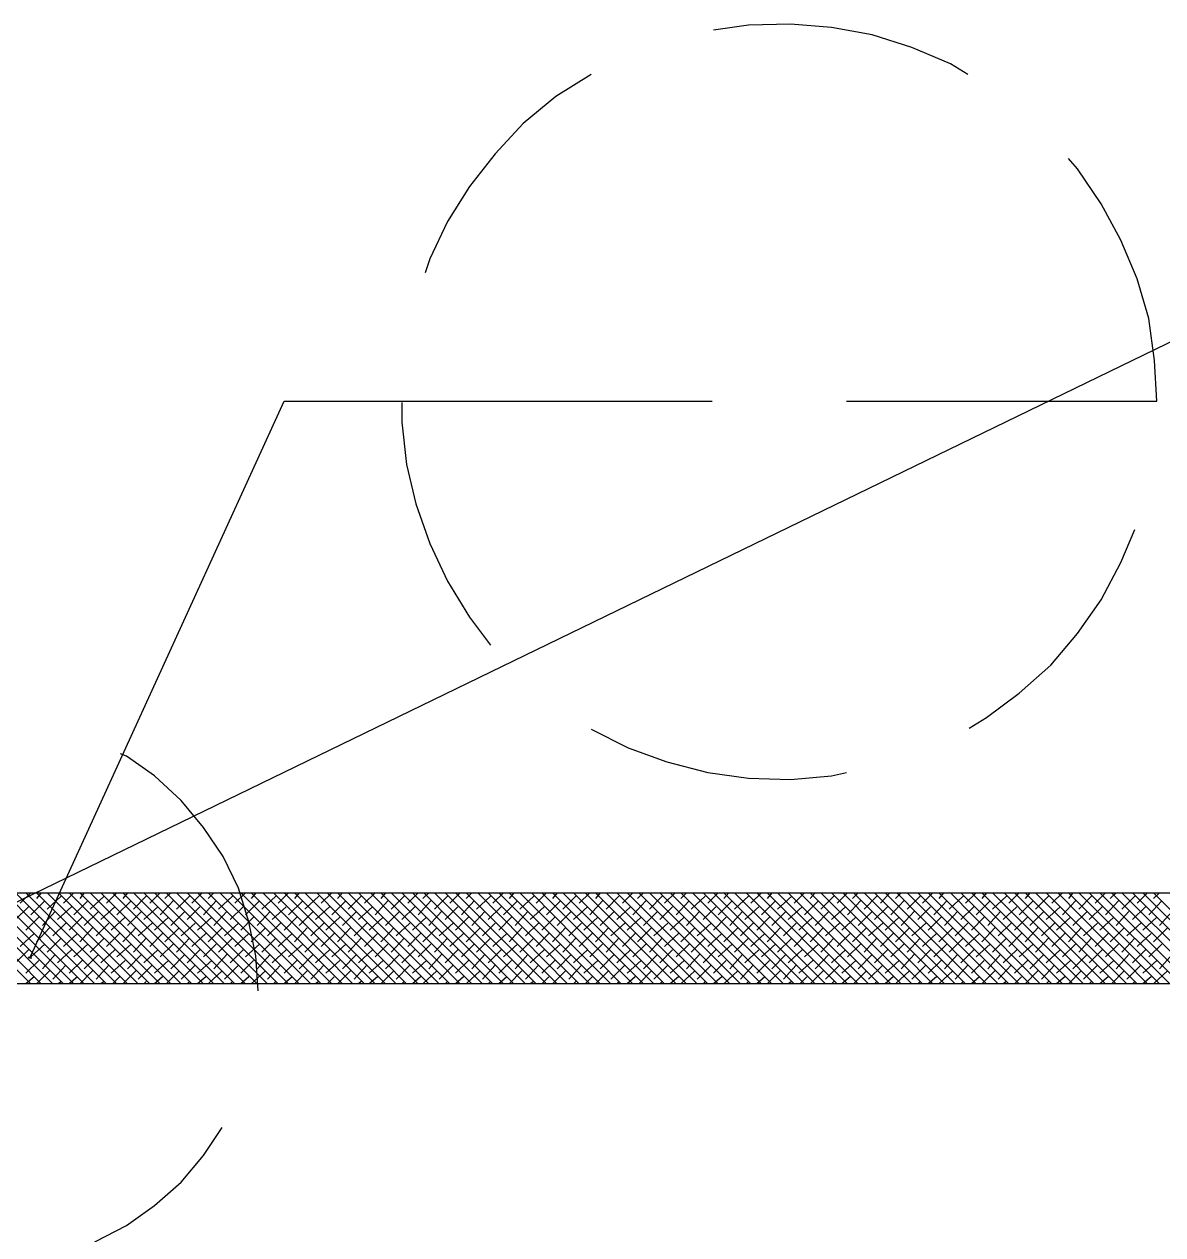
# Model space of a CAD drawing. Header units: millimetres. Extents: x 10 to 831, y 7 to 587.
# Drawn here: x 77.41 to 87.74, y 462.28 to 473.25 of the extents above; entities that cross this region are included whole.
import ezdxf

# ---------------------------------------------------------------- set-up
doc = ezdxf.new("R2010")
doc.units = ezdxf.units.MM
doc.layers.get('0').update_dxf_attribs({"linetype": 'CONTINUOUS'})

msp = doc.modelspace()

# ---------------------------------------------------------------- linework, layer by layer
at = {"color": 0}
for p, q in [((83.9819, 473.241), (83.6648, 473.198)), ((84.3636, 473.251), (83.9819, 473.241)), ((84.734, 473.22), (84.3636, 473.251)), ((85.1034, 473.156), (84.734, 473.22)), ((85.4646, 473.04), (85.1034, 473.156)), ((85.8132, 472.892), (85.4646, 473.04)), ((85.9716, 472.796), (85.8132, 472.892)), ((82.5542, 472.796), (82.2357, 472.595)), ((82.2357, 472.595), (81.9397, 472.352)), ((81.9397, 472.352), (81.686, 472.077)), ((81.686, 472.077), (81.4532, 471.78)), ((86.9668, 471.939), (86.8825, 472.034)), ((87.1788, 471.622), (86.9668, 471.939)), ((81.4532, 471.78), (81.2518, 471.463)), ((87.358, 471.293), (87.1788, 471.622)), ((81.2518, 471.463), (81.0934, 471.124)), ((87.5069, 470.944), (87.358, 471.293)), ((81.0934, 471.124), (81.0507, 470.997)), ((87.6131, 470.584), (87.5069, 470.944)), ((87.6653, 470.203), (87.6131, 470.584)), ((87.6861, 469.833), (87.6653, 470.203)), ((77.4732, 464.806), (79.7705, 469.833)), ((79.7705, 469.833), (80.8383, 469.833)), ((80.8383, 469.833), (83.6538, 469.833)), ((80.8383, 469.822), (80.8383, 469.642)), ((84.8706, 469.833), (87.6861, 469.833)), ((80.8383, 469.642), (80.8814, 469.261)), ((80.8814, 469.261), (80.9667, 468.902)), ((80.9667, 468.902), (81.0934, 468.542)), ((87.358, 468.372), (87.4847, 468.669)), ((81.0934, 468.542), (81.2518, 468.203)), ((87.1788, 468.034), (87.358, 468.372)), ((81.2518, 468.203), (81.4532, 467.875)), ((86.9668, 467.727), (87.1788, 468.034)), ((81.4532, 467.875), (81.6434, 467.621)), ((86.7227, 467.441), (86.9668, 467.727)), ((86.4376, 467.187), (86.7227, 467.441)), ((86.1413, 466.965), (86.4376, 467.187)), ((85.9825, 466.87), (86.1413, 466.965)), ((82.5542, 466.859), (82.8918, 466.69)), ((78.3414, 466.616), (78.2891, 466.637)), ((82.8918, 466.69), (83.2418, 466.563)), ((78.595, 466.436), (78.3414, 466.616)), ((83.2418, 466.563), (83.6126, 466.467)), ((78.8388, 466.213), (78.595, 466.436)), ((83.6126, 466.467), (83.9819, 466.415)), ((84.3636, 466.404), (84.734, 466.436)), ((84.734, 466.436), (84.8706, 466.467)), ((83.9819, 466.415), (84.3636, 466.404)), ((79.0402, 465.97), (78.8388, 466.213)), ((79.2194, 465.705), (79.0402, 465.97)), ((79.357, 465.42), (79.2194, 465.705)), ((76.6685, 465.377), (93.8664, 465.377)), ((79.4523, 465.113), (79.357, 465.42)), ((79.5154, 464.806), (79.4523, 465.113)), ((77.4622, 464.785), (77.4527, 464.795)), ((77.4622, 464.785), (77.4732, 464.806)), ((77.4845, 464.785), (77.4622, 464.785)), ((79.5376, 464.488), (79.5154, 464.806)), ((93.8664, 464.552), (76.6685, 464.552)), ((79.0402, 462.996), (79.2095, 463.25)), ((78.8388, 462.753), (79.0402, 462.996)), ((78.595, 462.541), (78.8388, 462.753)), ((78.3414, 462.361), (78.595, 462.541)), ((78.0563, 462.213), (78.3414, 462.361))]:
    msp.add_line(p, q, dxfattribs=at)
at = {"color": 9}
for p, q in [((76.6685, 464.965), (91.9095, 472.362)), ((76.6685, 465.356), (77.4732, 464.552)), ((76.7539, 465.377), (77.5684, 464.552)), ((76.8491, 465.377), (77.6746, 464.552)), ((76.944, 465.377), (77.7695, 464.552)), ((77.0393, 465.377), (77.8648, 464.552)), ((77.1342, 465.377), (77.9597, 464.552)), ((77.2403, 465.377), (78.0563, 464.552)), ((77.3356, 465.377), (78.1611, 464.552)), ((77.4732, 465.377), (77.3783, 465.282)), ((77.4305, 465.377), (78.256, 464.552)), ((77.5271, 465.377), (78.3527, 464.552)), ((77.5684, 465.377), (77.5271, 465.324)), ((77.622, 465.377), (78.4475, 464.552)), ((77.749, 465.346), (77.622, 465.229)), ((77.7268, 465.377), (78.5537, 464.552)), ((77.8648, 465.377), (77.7695, 465.282)), ((77.8235, 465.377), (78.6486, 464.552)), ((77.9184, 465.377), (78.7439, 464.552)), ((77.9597, 465.377), (77.9184, 465.324)), ((78.0136, 465.377), (78.8388, 464.552)), ((78.1403, 465.346), (78.0136, 465.229)), ((78.1085, 465.377), (78.934, 464.552)), ((78.256, 465.377), (78.1611, 465.282)), ((78.2147, 465.377), (79.0402, 464.552)), ((78.3096, 465.377), (79.1351, 464.552)), ((78.3527, 465.377), (78.3096, 465.324)), ((78.4049, 465.377), (79.2304, 464.552)), ((78.5206, 465.346), (78.4049, 465.229)), ((78.5001, 465.377), (79.3253, 464.552)), ((78.6486, 465.377), (78.5537, 465.282)), ((78.595, 465.377), (79.4205, 464.552)), ((78.7439, 465.377), (78.6903, 465.324)), ((78.7012, 465.377), (79.5267, 464.552)), ((78.7961, 465.377), (79.6216, 464.552)), ((78.9132, 465.346), (78.7961, 465.229)), ((78.8913, 465.377), (79.7168, 464.552)), ((79.0293, 465.377), (78.934, 465.282)), ((78.9862, 465.377), (79.8117, 464.552)), ((79.0829, 465.377), (79.9084, 464.552)), ((79.1351, 465.377), (79.0829, 465.324)), ((79.3048, 465.346), (79.1778, 465.229)), ((79.1877, 465.377), (80.0132, 464.552)), ((79.2826, 465.377), (80.1081, 464.552)), ((79.4205, 465.377), (79.3253, 465.282)), ((79.3792, 465.377), (80.2047, 464.552)), ((79.4741, 465.377), (80.2996, 464.552)), ((79.5154, 465.377), (79.4741, 465.324)), ((79.696, 465.346), (79.5694, 465.229)), ((79.5789, 465.377), (80.3949, 464.552)), ((79.6756, 465.377), (80.5007, 464.552)), ((79.8117, 465.377), (79.7168, 465.282)), ((79.7705, 465.377), (80.596, 464.552)), ((79.8657, 465.377), (80.6909, 464.552)), ((79.9084, 465.377), (79.8657, 465.324)), ((79.9606, 465.377), (80.7861, 464.552)), ((80.0876, 465.346), (79.9606, 465.229)), ((80.0668, 465.377), (80.8814, 464.552)), ((80.2047, 465.377), (80.1081, 465.282)), ((80.1617, 465.377), (80.9872, 464.552)), ((80.2569, 465.377), (81.0824, 464.552)), ((80.2996, 465.377), (80.2569, 465.324)), ((80.3522, 465.377), (81.1773, 464.552)), ((80.4693, 465.346), (80.3522, 465.229)), ((80.4471, 465.377), (81.2726, 464.552)), ((80.596, 465.377), (80.5007, 465.282)), ((80.5533, 465.377), (81.3675, 464.552)), ((80.6482, 465.377), (81.4737, 464.552)), ((80.6909, 465.377), (80.6482, 465.324)), ((80.7434, 465.377), (81.5689, 464.552)), ((80.8605, 465.346), (80.7434, 465.229)), ((80.8383, 465.377), (81.6638, 464.552)), ((80.9872, 465.377), (80.8923, 465.282)), ((80.935, 465.377), (81.7605, 464.552)), ((81.0824, 465.377), (81.0299, 465.324)), ((81.0398, 465.377), (81.8554, 464.552)), ((81.1347, 465.377), (81.9602, 464.552)), ((81.2518, 465.346), (81.1347, 465.229)), ((81.2313, 465.377), (82.0568, 464.552)), ((81.3675, 465.377), (81.2726, 465.282)), ((81.3262, 465.377), (82.1517, 464.552)), ((81.4215, 465.377), (82.247, 464.552)), ((81.4737, 465.377), (81.4215, 465.324)), ((81.6434, 465.346), (81.5164, 465.229)), ((81.5277, 465.377), (82.3419, 464.552)), ((81.6225, 465.377), (82.448, 464.552)), ((81.7605, 465.377), (81.6638, 465.282)), ((81.7178, 465.377), (82.5429, 464.552)), ((81.8127, 465.377), (82.6382, 464.552)), ((81.8554, 465.377), (81.8127, 465.324)), ((81.9079, 465.377), (82.7334, 464.552)), ((82.0346, 465.346), (81.9079, 465.229)), ((82.0138, 465.377), (82.8283, 464.552)), ((82.1517, 465.377), (82.0568, 465.282)), ((82.109, 465.377), (82.9345, 464.552)), ((82.2043, 465.377), (83.0294, 464.552)), ((82.247, 465.377), (82.2043, 465.324)), ((82.2992, 465.377), (83.1247, 464.552)), ((82.4163, 465.346), (82.2992, 465.229)), ((82.3944, 465.377), (83.2196, 464.552)), ((82.5429, 465.377), (82.448, 465.282)), ((82.5003, 465.377), (83.3258, 464.552)), ((82.5955, 465.377), (83.421, 464.552)), ((82.6382, 465.377), (82.5955, 465.324)), ((82.6904, 465.377), (83.5159, 464.552)), ((82.8075, 465.346), (82.6904, 465.229)), ((82.7871, 465.377), (83.6126, 464.552)), ((82.9345, 465.377), (82.8393, 465.282)), ((82.882, 465.377), (83.7075, 464.552)), ((83.0294, 465.377), (82.9772, 465.324)), ((82.9867, 465.377), (83.8122, 464.552)), ((83.0834, 465.377), (83.9089, 464.552)), ((83.1991, 465.346), (83.0834, 465.229)), ((83.1783, 465.377), (84.0038, 464.552)), ((83.3162, 465.377), (83.2196, 465.282)), ((83.2735, 465.377), (84.099, 464.552)), ((83.3684, 465.377), (84.1939, 464.552)), ((83.421, 465.377), (83.3684, 465.324)), ((83.5903, 465.346), (83.4637, 465.229)), ((83.4746, 465.377), (84.3001, 464.552)), ((83.5699, 465.377), (84.395, 464.552)), ((83.7075, 465.377), (83.6126, 465.282)), ((83.6648, 465.377), (84.4903, 464.552)), ((83.76, 465.377), (84.5855, 464.552)), ((83.8027, 465.377), (83.76, 465.324)), ((83.8549, 465.377), (84.6804, 464.552)), ((83.9819, 465.346), (83.8549, 465.229)), ((83.9611, 465.377), (84.7866, 464.552)), ((84.099, 465.377), (84.0038, 465.282)), ((84.0564, 465.377), (84.8815, 464.552)), ((84.1513, 465.377), (84.9768, 464.552)), ((84.1939, 465.377), (84.1513, 465.324)), ((84.2465, 465.377), (85.0717, 464.552)), ((84.3746, 465.346), (84.2465, 465.229)), ((84.3414, 465.377), (85.1683, 464.552)), ((84.4903, 465.377), (84.395, 465.282)), ((84.4476, 465.377), (85.2731, 464.552)), ((84.5425, 465.377), (85.368, 464.552)), ((84.5855, 465.377), (84.5425, 465.324)), ((84.6391, 465.377), (85.4646, 464.552)), ((84.7549, 465.346), (84.6391, 465.229)), ((84.734, 465.377), (85.5595, 464.552)), ((84.8815, 465.377), (84.7866, 465.282)), ((84.8388, 465.377), (85.6548, 464.552)), ((84.9768, 465.377), (84.9242, 465.324)), ((84.9355, 465.377), (85.761, 464.552)), ((85.0304, 465.377), (85.8559, 464.552)), ((85.1461, 465.346), (85.0304, 465.229)), ((85.1256, 465.377), (85.9511, 464.552)), ((85.2632, 465.377), (85.1778, 465.282)), ((85.2205, 465.377), (86.046, 464.552)), ((85.368, 465.377), (85.3158, 465.324)), ((85.3267, 465.377), (86.1413, 464.552)), ((85.422, 465.377), (86.2471, 464.552)), ((85.5377, 465.346), (85.422, 465.229)), ((85.5169, 465.377), (86.3424, 464.552)), ((85.6548, 465.377), (85.5595, 465.282)), ((85.6121, 465.377), (86.4376, 464.552)), ((85.707, 465.377), (86.5325, 464.552)), ((85.7497, 465.377), (85.707, 465.324)), ((85.9289, 465.346), (85.8023, 465.229)), ((85.8132, 465.377), (86.6278, 464.552)), ((85.9084, 465.377), (86.7336, 464.552)), ((86.046, 465.377), (85.9511, 465.282)), ((86.0033, 465.377), (86.8288, 464.552)), ((86.0986, 465.377), (86.9237, 464.552)), ((86.1413, 465.377), (86.0986, 465.324)), ((86.1935, 465.377), (87.0204, 464.552)), ((86.3215, 465.346), (86.1935, 465.229)), ((86.2997, 465.377), (87.1153, 464.552)), ((86.4376, 465.377), (86.3424, 465.282)), ((86.3946, 465.377), (87.2201, 464.552)), ((86.4912, 465.377), (87.3167, 464.552)), ((86.5325, 465.377), (86.4912, 465.324)), ((86.5861, 465.377), (87.4116, 464.552)), ((86.7022, 465.346), (86.5861, 465.229)), ((86.6814, 465.377), (87.5069, 464.552)), ((86.8288, 465.377), (86.7336, 465.282)), ((86.7876, 465.377), (87.6018, 464.552)), ((86.8825, 465.377), (87.708, 464.552)), ((86.9237, 465.377), (86.8825, 465.324)), ((86.9777, 465.377), (87.8032, 464.552)), ((87.0934, 465.346), (86.9777, 465.229)), ((87.0726, 465.377), (87.8981, 464.552)), ((87.2201, 465.377), (87.1252, 465.282)), ((87.1679, 465.377), (87.9934, 464.552)), ((87.3167, 465.377), (87.2628, 465.324)), ((87.274, 465.377), (88.0992, 464.552)), ((87.3689, 465.377), (88.1944, 464.552)), ((87.4847, 465.346), (87.3689, 465.229)), ((87.4642, 465.377), (88.2897, 464.552)), ((87.6018, 465.377), (87.5069, 465.282)), ((87.5591, 465.377), (88.3846, 464.552)), ((87.6543, 465.377), (88.4798, 464.552)), ((87.708, 465.377), (87.6543, 465.324)), ((77.4527, 465.25), (77.3356, 465.134)), ((77.6002, 465.303), (77.4732, 465.176)), ((77.8439, 465.25), (77.7173, 465.134)), ((77.9914, 465.303), (77.8648, 465.176)), ((78.2355, 465.25), (78.1085, 465.134)), ((78.384, 465.303), (78.256, 465.176)), ((78.6268, 465.25), (78.5001, 465.134)), ((78.7647, 465.303), (78.6486, 465.176)), ((79.0085, 465.25), (78.8913, 465.134)), ((79.1559, 465.303), (79.0402, 465.176)), ((79.3997, 465.25), (79.2826, 465.134)), ((79.5472, 465.303), (79.4205, 465.176)), ((79.7913, 465.25), (79.6643, 465.134)), ((79.9402, 465.303), (79.8117, 465.176)), ((80.1825, 465.25), (80.0559, 465.134)), ((80.3314, 465.303), (80.2047, 465.176)), ((80.5737, 465.25), (80.4471, 465.134)), ((80.7117, 465.303), (80.596, 465.176)), ((80.9554, 465.25), (80.8383, 465.134)), ((81.1029, 465.303), (80.9872, 465.176)), ((81.347, 465.25), (81.2313, 465.134)), ((81.4959, 465.303), (81.3788, 465.176)), ((81.7383, 465.25), (81.6225, 465.134)), ((81.8871, 465.303), (81.7605, 465.176)), ((82.1298, 465.25), (82.0028, 465.134)), ((82.2784, 465.303), (82.1517, 465.176)), ((82.5225, 465.25), (82.3944, 465.134)), ((82.659, 465.303), (82.5429, 465.176)), ((82.9137, 465.25), (82.7871, 465.134)), ((83.0516, 465.303), (82.9345, 465.176)), ((83.294, 465.25), (83.1783, 465.134)), ((83.4429, 465.303), (83.3258, 465.176)), ((83.6856, 465.25), (83.5699, 465.134)), ((83.8345, 465.303), (83.7075, 465.176)), ((84.0768, 465.25), (83.9502, 465.134)), ((84.2257, 465.303), (84.099, 465.176)), ((84.4695, 465.25), (84.3414, 465.134)), ((84.6169, 465.303), (84.4903, 465.176)), ((84.861, 465.25), (84.734, 465.134)), ((84.9986, 465.303), (84.8815, 465.176)), ((85.2413, 465.25), (85.1256, 465.134)), ((85.3902, 465.303), (85.2731, 465.176)), ((85.6326, 465.25), (85.5169, 465.134)), ((85.7814, 465.303), (85.6643, 465.176)), ((86.0256, 465.25), (85.9084, 465.134)), ((86.173, 465.303), (86.046, 465.176)), ((86.4168, 465.25), (86.2902, 465.134)), ((86.5643, 465.303), (86.4376, 465.176)), ((86.808, 465.25), (86.6814, 465.134)), ((86.946, 465.303), (86.8288, 465.176)), ((87.1883, 465.25), (87.0726, 465.134)), ((87.3372, 465.303), (87.2201, 465.176)), ((87.5813, 465.25), (87.4642, 465.134)), ((87.7288, 465.303), (87.6131, 465.176)), ((77.5476, 465.155), (77.4305, 465.039)), ((77.6951, 465.208), (77.5794, 465.081)), ((77.7917, 465.102), (77.6746, 464.986)), ((77.9392, 465.155), (77.8235, 465.039)), ((78.0881, 465.208), (77.9597, 465.081)), ((78.183, 465.102), (78.0658, 464.986)), ((78.3304, 465.155), (78.2038, 465.039)), ((78.4793, 465.208), (78.3527, 465.081)), ((78.5742, 465.102), (78.4475, 464.986)), ((78.7217, 465.155), (78.595, 465.039)), ((78.8705, 465.208), (78.7439, 465.081)), ((78.9658, 465.102), (78.8388, 464.986)), ((79.1146, 465.155), (78.9862, 465.039)), ((79.2508, 465.208), (79.1351, 465.081)), ((79.357, 465.102), (79.2304, 464.986)), ((79.4949, 465.155), (79.3792, 465.039)), ((79.6438, 465.208), (79.5267, 465.081)), ((79.7387, 465.102), (79.6216, 464.986)), ((79.8862, 465.155), (79.7705, 465.039)), ((80.035, 465.208), (79.9084, 465.081)), ((80.1303, 465.102), (80.0132, 464.986)), ((80.2778, 465.155), (80.1508, 465.039)), ((80.4263, 465.208), (80.2996, 465.081)), ((80.5215, 465.102), (80.4058, 464.986)), ((80.6704, 465.155), (80.5423, 465.039)), ((80.8179, 465.208), (80.6909, 465.081)), ((80.9128, 465.102), (80.7861, 464.986)), ((81.0616, 465.155), (80.935, 465.039)), ((81.1996, 465.208), (81.0824, 465.081)), ((81.3043, 465.102), (81.1773, 464.986)), ((81.4419, 465.155), (81.3262, 465.039)), ((81.5908, 465.208), (81.4737, 465.081)), ((81.686, 465.102), (81.5689, 464.986)), ((81.8335, 465.155), (81.7178, 465.039)), ((81.9824, 465.208), (81.8653, 465.081)), ((82.0773, 465.102), (81.9602, 464.986)), ((82.2247, 465.155), (82.109, 465.039)), ((82.3736, 465.208), (82.247, 465.081)), ((82.4689, 465.102), (82.3528, 464.986)), ((82.6174, 465.155), (82.4893, 465.039)), ((82.7648, 465.208), (82.6382, 465.081)), ((82.8601, 465.102), (82.7334, 464.986)), ((83.009, 465.155), (82.882, 465.039)), ((83.1564, 465.208), (83.0294, 465.081)), ((83.2513, 465.102), (83.1247, 464.986)), ((83.4002, 465.155), (83.2735, 465.039)), ((83.5381, 465.208), (83.421, 465.081)), ((83.6443, 465.102), (83.5159, 464.986)), ((83.7805, 465.155), (83.6648, 465.039)), ((83.9294, 465.208), (83.8122, 465.081)), ((84.0246, 465.102), (83.9089, 464.986)), ((84.1735, 465.155), (84.0564, 465.039)), ((84.3209, 465.208), (84.1939, 465.081)), ((84.4158, 465.102), (84.3001, 464.986)), ((84.5647, 465.155), (84.4381, 465.039)), ((84.7122, 465.208), (84.5855, 465.081)), ((84.8071, 465.102), (84.6804, 464.986)), ((84.9559, 465.155), (84.8293, 465.039)), ((85.1034, 465.208), (84.9768, 465.081)), ((85.2001, 465.102), (85.0717, 464.986)), ((85.3475, 465.155), (85.2205, 465.039)), ((85.4851, 465.208), (85.368, 465.081)), ((85.5913, 465.102), (85.4646, 464.986)), ((85.7292, 465.155), (85.6121, 465.039)), ((85.8767, 465.208), (85.761, 465.081)), ((85.9716, 465.102), (85.8559, 464.986)), ((86.1205, 465.155), (86.0033, 465.039)), ((86.2679, 465.208), (86.1522, 465.081)), ((86.3632, 465.102), (86.2471, 464.986)), ((86.5117, 465.155), (86.3946, 465.039)), ((86.6592, 465.208), (86.5325, 465.081)), ((86.7558, 465.102), (86.6387, 464.986)), ((86.9033, 465.155), (86.7763, 465.039)), ((87.0521, 465.208), (86.9237, 465.081)), ((87.147, 465.102), (87.0204, 464.986)), ((87.2945, 465.155), (87.1679, 465.039)), ((87.4324, 465.208), (87.3167, 465.081)), ((87.5386, 465.102), (87.4116, 464.986)), ((87.6861, 465.155), (87.5591, 465.039)), ((87.8237, 465.208), (87.708, 465.081)), ((77.5049, 465.007), (77.3783, 464.891)), ((77.6429, 465.06), (77.5271, 464.933)), ((77.8965, 465.007), (77.7695, 464.891)), ((78.0341, 465.06), (77.9184, 464.933)), ((78.2782, 465.007), (78.1611, 464.891)), ((78.4257, 465.06), (78.3096, 464.933)), ((78.6694, 465.007), (78.5537, 464.891)), ((78.8183, 465.06), (78.6903, 464.933)), ((79.0607, 465.007), (78.934, 464.891)), ((79.2095, 465.06), (79.0829, 464.933)), ((79.4523, 465.007), (79.3253, 464.891)), ((79.6011, 465.06), (79.4741, 464.933)), ((79.8435, 465.007), (79.7168, 464.891)), ((79.9814, 465.06), (79.8657, 464.933)), ((80.2252, 465.007), (80.1081, 464.891)), ((80.3727, 465.06), (80.2569, 464.933)), ((80.6168, 465.007), (80.5007, 464.891)), ((80.7653, 465.06), (80.6482, 464.933)), ((81.008, 465.007), (80.8923, 464.891)), ((81.1569, 465.06), (81.0299, 464.933)), ((81.3992, 465.007), (81.2726, 464.891)), ((81.5481, 465.06), (81.4215, 464.933)), ((81.7922, 465.007), (81.6638, 464.891)), ((81.9284, 465.06), (81.8127, 464.933)), ((82.1725, 465.007), (82.0568, 464.891)), ((82.3214, 465.06), (82.2043, 464.933)), ((82.5638, 465.007), (82.448, 464.891)), ((82.7126, 465.06), (82.5955, 464.933)), ((82.955, 465.007), (82.8393, 464.891)), ((83.1039, 465.06), (82.9772, 464.933)), ((83.348, 465.007), (83.2196, 464.891)), ((83.4954, 465.06), (83.3684, 464.933)), ((83.7392, 465.007), (83.6126, 464.891)), ((83.8867, 465.06), (83.76, 464.933)), ((84.1304, 465.007), (84.0038, 464.891)), ((84.2684, 465.06), (84.1513, 464.933)), ((84.5111, 465.007), (84.395, 464.891)), ((84.6596, 465.06), (84.5425, 464.933)), ((84.9037, 465.007), (84.7866, 464.891)), ((85.0512, 465.06), (84.9242, 464.933)), ((85.295, 465.007), (85.1778, 464.891)), ((85.4424, 465.06), (85.3158, 464.933)), ((85.6865, 465.007), (85.5595, 464.891)), ((85.834, 465.06), (85.707, 464.933)), ((86.0778, 465.007), (85.9511, 464.891)), ((86.2157, 465.06), (86.0986, 464.933)), ((86.4581, 465.007), (86.3424, 464.891)), ((86.6069, 465.06), (86.4912, 464.933)), ((86.8507, 465.007), (86.7336, 464.891)), ((86.9982, 465.06), (86.8825, 464.933)), ((87.2423, 465.007), (87.1252, 464.891)), ((87.3898, 465.06), (87.2628, 464.933)), ((87.6335, 465.007), (87.5069, 464.891)), ((87.781, 465.06), (87.6543, 464.933)), ((77.6002, 464.912), (77.4732, 464.795)), ((77.749, 464.965), (77.622, 464.838)), ((77.9914, 464.912), (77.8648, 464.795)), ((78.1403, 464.965), (78.0136, 464.838)), ((78.384, 464.912), (78.256, 464.795)), ((78.5206, 464.965), (78.4049, 464.838)), ((78.7647, 464.912), (78.6486, 464.795)), ((78.9132, 464.965), (78.7961, 464.838)), ((79.1559, 464.912), (79.0402, 464.795)), ((79.3048, 464.965), (79.1778, 464.838)), ((79.5472, 464.912), (79.4205, 464.795)), ((79.696, 464.965), (79.5694, 464.838)), ((79.9402, 464.912), (79.8117, 464.795)), ((80.0876, 464.965), (79.9606, 464.838)), ((80.3314, 464.912), (80.2047, 464.795)), ((80.4693, 464.965), (80.3522, 464.838)), ((80.7117, 464.912), (80.596, 464.795)), ((80.8605, 464.965), (80.7434, 464.838)), ((81.1029, 464.912), (80.9872, 464.795)), ((81.2518, 464.965), (81.1347, 464.838)), ((81.4959, 464.912), (81.3788, 464.795)), ((81.6434, 464.965), (81.5164, 464.838)), ((81.8871, 464.912), (81.7605, 464.795)), ((82.0346, 464.965), (81.9079, 464.838)), ((82.2784, 464.912), (82.1517, 464.795)), ((82.4163, 464.965), (82.2992, 464.838)), ((82.659, 464.912), (82.5429, 464.795)), ((82.8075, 464.965), (82.6904, 464.838)), ((83.0516, 464.912), (82.9345, 464.795)), ((83.1991, 464.965), (83.0834, 464.838)), ((83.4429, 464.912), (83.3258, 464.795)), ((83.5903, 464.965), (83.4637, 464.838)), ((83.8345, 464.912), (83.7075, 464.795)), ((83.9819, 464.965), (83.8549, 464.838)), ((84.2257, 464.912), (84.099, 464.795)), ((84.3746, 464.965), (84.2465, 464.838)), ((84.6169, 464.912), (84.4903, 464.795)), ((84.7549, 464.965), (84.6391, 464.838)), ((84.9986, 464.912), (84.8815, 464.795)), ((85.1461, 464.965), (85.0304, 464.838)), ((85.3902, 464.912), (85.2731, 464.795)), ((85.5377, 464.965), (85.422, 464.838)), ((85.7814, 464.912), (85.6643, 464.795)), ((85.9289, 464.965), (85.8023, 464.838)), ((86.173, 464.912), (86.046, 464.795)), ((86.3215, 464.965), (86.1935, 464.838)), ((86.5643, 464.912), (86.4376, 464.795)), ((86.7022, 464.965), (86.5861, 464.838)), ((86.946, 464.912), (86.8288, 464.795)), ((87.0934, 464.965), (86.9777, 464.838)), ((87.3372, 464.912), (87.2201, 464.795)), ((87.4847, 464.965), (87.3689, 464.838)), ((87.7288, 464.912), (87.6131, 464.795)), ((77.4527, 464.859), (77.3356, 464.742)), ((77.6951, 464.816), (77.5794, 464.689)), ((77.8439, 464.859), (77.7173, 464.742)), ((78.0881, 464.816), (77.9597, 464.689)), ((78.2355, 464.859), (78.1085, 464.742)), ((78.4793, 464.816), (78.3527, 464.689)), ((78.6268, 464.859), (78.5001, 464.742)), ((78.8705, 464.816), (78.7439, 464.689)), ((79.0085, 464.859), (78.8913, 464.742)), ((79.2508, 464.816), (79.1351, 464.689)), ((79.3997, 464.859), (79.2826, 464.742)), ((79.6438, 464.816), (79.5267, 464.689)), ((79.7913, 464.859), (79.6643, 464.742)), ((80.035, 464.816), (79.9084, 464.689)), ((80.1825, 464.859), (80.0559, 464.742)), ((80.4263, 464.816), (80.2996, 464.689)), ((80.5737, 464.859), (80.4471, 464.742)), ((80.8179, 464.816), (80.6909, 464.689)), ((80.9554, 464.859), (80.8383, 464.742)), ((81.1996, 464.816), (81.0824, 464.689)), ((81.347, 464.859), (81.2313, 464.742)), ((81.5908, 464.816), (81.4737, 464.689)), ((81.7383, 464.859), (81.6225, 464.742)), ((81.9824, 464.816), (81.8653, 464.689)), ((82.1298, 464.859), (82.0028, 464.742)), ((82.3736, 464.816), (82.247, 464.689)), ((82.5225, 464.859), (82.3944, 464.742)), ((82.7648, 464.816), (82.6382, 464.689)), ((82.9137, 464.859), (82.7871, 464.742)), ((83.1564, 464.816), (83.0294, 464.689)), ((83.294, 464.859), (83.1783, 464.742)), ((83.5381, 464.816), (83.421, 464.689)), ((83.6856, 464.859), (83.5699, 464.742)), ((83.9294, 464.816), (83.8122, 464.689)), ((84.0768, 464.859), (83.9502, 464.742)), ((84.3209, 464.816), (84.1939, 464.689)), ((84.4695, 464.859), (84.3414, 464.742)), ((84.7122, 464.816), (84.5855, 464.689)), ((84.861, 464.859), (84.734, 464.742)), ((85.1034, 464.816), (84.9768, 464.689)), ((85.2413, 464.859), (85.1256, 464.742)), ((85.4851, 464.816), (85.368, 464.689)), ((85.6326, 464.859), (85.5169, 464.742)), ((85.8767, 464.816), (85.761, 464.689)), ((86.0256, 464.859), (85.9084, 464.742)), ((86.2679, 464.816), (86.1522, 464.689)), ((86.4168, 464.859), (86.2902, 464.742)), ((86.6592, 464.816), (86.5325, 464.689)), ((86.808, 464.859), (86.6814, 464.742)), ((87.0521, 464.816), (86.9237, 464.689)), ((87.1883, 464.859), (87.0726, 464.742)), ((87.4324, 464.816), (87.3167, 464.689)), ((87.5813, 464.859), (87.4642, 464.742)), ((87.8237, 464.816), (87.708, 464.689)), ((77.5476, 464.764), (77.4305, 464.647)), ((77.6429, 464.668), (77.5271, 464.552)), ((77.7917, 464.721), (77.6746, 464.594)), ((77.9392, 464.764), (77.8235, 464.647)), ((78.0341, 464.668), (77.9184, 464.552)), ((78.183, 464.721), (78.0658, 464.594)), ((78.3304, 464.764), (78.2038, 464.647)), ((78.4257, 464.668), (78.3096, 464.552)), ((78.5742, 464.721), (78.4475, 464.594)), ((78.7217, 464.764), (78.595, 464.647)), ((78.8183, 464.668), (78.7012, 464.552)), ((78.9658, 464.721), (78.8388, 464.594)), ((79.1146, 464.764), (78.9862, 464.647)), ((79.2095, 464.668), (79.0829, 464.552)), ((79.357, 464.721), (79.2304, 464.594)), ((79.4949, 464.764), (79.3792, 464.647)), ((79.6011, 464.668), (79.4741, 464.552)), ((79.7387, 464.721), (79.6216, 464.594)), ((79.8862, 464.764), (79.7705, 464.647)), ((79.9814, 464.668), (79.8657, 464.552)), ((80.1303, 464.721), (80.0132, 464.594)), ((80.2778, 464.764), (80.1508, 464.647)), ((80.3727, 464.668), (80.2569, 464.552)), ((80.5215, 464.721), (80.4058, 464.594)), ((80.6704, 464.764), (80.5423, 464.647)), ((80.7653, 464.668), (80.6482, 464.552)), ((80.9128, 464.721), (80.7861, 464.594)), ((81.0616, 464.764), (80.935, 464.647)), ((81.1569, 464.668), (81.0299, 464.552)), ((81.3043, 464.721), (81.1773, 464.594)), ((81.4419, 464.764), (81.3262, 464.647)), ((81.5481, 464.668), (81.4215, 464.552)), ((81.686, 464.721), (81.5689, 464.594)), ((81.8335, 464.764), (81.7178, 464.647)), ((81.9284, 464.668), (81.8127, 464.552)), ((82.0773, 464.721), (81.9602, 464.594)), ((82.2247, 464.764), (82.109, 464.647)), ((82.3214, 464.668), (82.2043, 464.552)), ((82.4689, 464.721), (82.3528, 464.594)), ((82.6174, 464.764), (82.4893, 464.647)), ((82.7126, 464.668), (82.5955, 464.552)), ((82.8601, 464.721), (82.7334, 464.594)), ((83.009, 464.764), (82.882, 464.647)), ((83.1039, 464.668), (82.9867, 464.552)), ((83.2513, 464.721), (83.1247, 464.594)), ((83.4002, 464.764), (83.2735, 464.647)), ((83.4954, 464.668), (83.3684, 464.552)), ((83.6443, 464.721), (83.5159, 464.594)), ((83.7805, 464.764), (83.6648, 464.647)), ((83.8867, 464.668), (83.76, 464.552)), ((84.0246, 464.721), (83.9089, 464.594)), ((84.1735, 464.764), (84.0564, 464.647)), ((84.2684, 464.668), (84.1513, 464.552)), ((84.4158, 464.721), (84.3001, 464.594)), ((84.5647, 464.764), (84.4381, 464.647)), ((84.6596, 464.668), (84.5425, 464.552)), ((84.8071, 464.721), (84.6804, 464.594)), ((84.9559, 464.764), (84.8293, 464.647)), ((85.0512, 464.668), (84.9355, 464.552)), ((85.2001, 464.721), (85.0717, 464.594)), ((85.3475, 464.764), (85.2205, 464.647)), ((85.4424, 464.668), (85.3158, 464.552)), ((85.5913, 464.721), (85.4646, 464.594)), ((85.7292, 464.764), (85.6121, 464.647)), ((85.834, 464.668), (85.707, 464.552)), ((85.9716, 464.721), (85.8559, 464.594)), ((86.1205, 464.764), (86.0033, 464.647)), ((86.2157, 464.668), (86.0986, 464.552)), ((86.3632, 464.721), (86.2471, 464.594)), ((86.5117, 464.764), (86.3946, 464.647)), ((86.6069, 464.668), (86.4912, 464.552)), ((86.7558, 464.721), (86.6387, 464.594)), ((86.9033, 464.764), (86.7763, 464.647)), ((86.9982, 464.668), (86.8825, 464.552)), ((87.147, 464.721), (87.0204, 464.594)), ((87.2945, 464.764), (87.1679, 464.647)), ((87.3898, 464.668), (87.274, 464.552)), ((87.5386, 464.721), (87.4116, 464.594)), ((87.6861, 464.764), (87.5591, 464.647)), ((87.781, 464.668), (87.6543, 464.552)), ((77.5049, 464.615), (77.4305, 464.552)), ((77.749, 464.573), (77.7268, 464.552)), ((77.8965, 464.615), (77.8235, 464.552)), ((78.1403, 464.573), (78.1085, 464.552)), ((78.2782, 464.615), (78.2147, 464.552)), ((78.5206, 464.573), (78.5001, 464.552)), ((78.6694, 464.615), (78.595, 464.552)), ((78.9132, 464.573), (78.8913, 464.552)), ((79.0607, 464.615), (78.9862, 464.552)), ((79.3048, 464.573), (79.2826, 464.552)), ((79.4523, 464.615), (79.3792, 464.552)), ((79.696, 464.573), (79.6756, 464.552)), ((79.8435, 464.615), (79.7705, 464.552)), ((80.0876, 464.573), (80.0559, 464.552)), ((80.2252, 464.615), (80.1617, 464.552)), ((80.4693, 464.573), (80.4471, 464.552)), ((80.6168, 464.615), (80.5423, 464.552)), ((80.8605, 464.573), (80.8383, 464.552)), ((81.008, 464.615), (80.935, 464.552)), ((81.2518, 464.573), (81.2313, 464.552)), ((81.3992, 464.615), (81.3262, 464.552)), ((81.6434, 464.573), (81.6225, 464.552)), ((81.7922, 464.615), (81.7178, 464.552)), ((82.0346, 464.573), (82.0028, 464.552)), ((82.1725, 464.615), (82.109, 464.552)), ((82.4163, 464.573), (82.3944, 464.552)), ((82.5638, 464.615), (82.5003, 464.552)), ((82.8075, 464.573), (82.7871, 464.552)), ((82.955, 464.615), (82.882, 464.552)), ((83.1991, 464.573), (83.1783, 464.552)), ((83.348, 464.615), (83.2735, 464.552)), ((83.5903, 464.573), (83.5699, 464.552)), ((83.7392, 464.615), (83.6648, 464.552)), ((83.9819, 464.573), (83.9611, 464.552)), ((84.1304, 464.615), (84.0564, 464.552)), ((84.3746, 464.573), (84.3414, 464.552)), ((84.5111, 464.615), (84.4476, 464.552)), ((84.7549, 464.573), (84.734, 464.552)), ((84.9037, 464.615), (84.8293, 464.552)), ((85.1461, 464.573), (85.1256, 464.552)), ((85.295, 464.615), (85.2205, 464.552)), ((85.5377, 464.573), (85.5169, 464.552)), ((85.6865, 464.615), (85.6121, 464.552)), ((85.9289, 464.573), (85.9084, 464.552)), ((86.0778, 464.615), (86.0033, 464.552)), ((86.3215, 464.573), (86.2902, 464.552)), ((86.4581, 464.615), (86.3946, 464.552)), ((86.7022, 464.573), (86.6814, 464.552)), ((86.8507, 464.615), (86.7763, 464.552)), ((87.0934, 464.573), (87.0726, 464.552)), ((87.2423, 464.615), (87.1679, 464.552)), ((87.4847, 464.573), (87.4642, 464.552)), ((87.6335, 464.615), (87.5591, 464.552))]:
    msp.add_line(p, q, dxfattribs=at)

doc.saveas('drawing.dxf')
